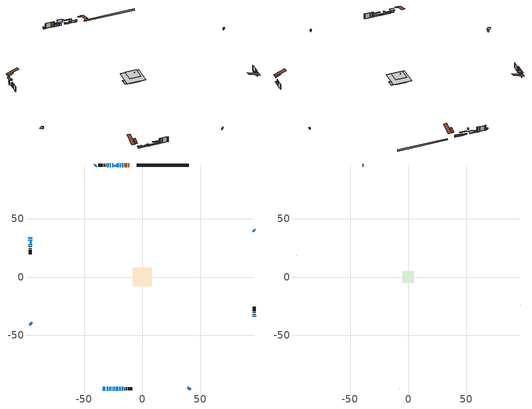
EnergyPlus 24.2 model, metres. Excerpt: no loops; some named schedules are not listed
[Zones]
conditioned space
 floor outside (Floor1 construction): -2.73,-2.73 -2.73,2.73 2.73,2.73 2.73,-2.73 z0.12
 floor adiabatic (Floor5 construction): -4.91,-4.91 -4.91,4.91 4.91,4.91 4.91,-4.91 z0.12
 floor adiabatic (AdiabaticFloorConstruction): -8.17,-8.17 -8.17,8.17 8.17,8.17 8.17,-8.17 z2.56
 floor foundation (Slab1 construction): -8.17,-2.96 -8.17,2.96 8.17,2.96 8.17,-2.96 z-1.07
 wall outside (AdiabaticWallConstruction 1): -11.27,96.32 -12.1,96.32 / -13.03,96.32 -15.45,96.32 z0.12:2.15
 wall outside (AdiabaticWallConstruction): -34.16,-96.32 -31.66,-96.32 z0.12:1.64; -30.74,-96.32 -29.21,-96.32 z0.12:0.96; -28.28,-96.32 -27.06,-96.32 / 39.9,-96.32 40.98,-95.25 / -96.32,34.16 -96.32,32.93 / -39.9,96.32 -40.33,95.89 / -16.37,96.32 -17.6,96.32 / -19.84,-96.32 -18.62,-96.32 / 96.32,39.9 95.89,40.33 / -17.69,-96.32 -16.47,-96.32 z0.12:1.34; -96.32,32.01 -96.32,31.09 z0.12:1.95; -26.14,-96.32 -25.68,-96.32 / -24.84,96.32 -25.96,96.32 / -26.89,96.32 -28.01,96.32 / -28.94,96.32 -30.06,96.32 z0.12:1.8; -18.52,96.32 -19.44,96.32 / -20.37,96.32 -21.89,96.32 / -24.75,-96.32 -23.53,-96.32 / -22.6,-96.32 -20.77,-96.32 / 96.32,-34.16 96.32,-33.24 z0.12:1.04; -96.32,-39.9 -95.68,-40.55 / -96.32,28.14 -96.32,27.23 z0.12:1.65
 wall outside (Wall1 construction): -30.98,96.32 -31.41,96.32 / -15.55,-96.32 -15.12,-96.32 / -96.32,26.3 -96.32,25.87 / 96.32,-32.31 96.32,-31.88 z0.12:5
 wall outside (Wall2 construction): -32.34,96.32 -33.1,96.32 / -14.19,-96.32 -13.43,-96.32 / -96.32,24.94 -96.32,24.18 / 96.32,-30.95 96.32,-30.19 z0.12:5
 wall outside (Wall3 construction): -34.03,96.32 -37.92,96.32 / -12.5,-96.32 -8.61,-96.32 / -96.32,23.25 -96.32,19.36 / 96.32,-29.26 96.32,-25.38 z0.12:5
 wall foundation (FoundationWall1 construction): 39.9,96.32 -4.6,96.32 z-1.07:0.12
 window (WindowConstruction): -34.15,-96.32 -31.66,-96.32 z0.12:1.64
 window (WindowConstruction 5): -30.74,-96.32 -29.21,-96.32 z0.12:0.96
 window (WindowConstruction 6): -28.28,-96.32 -27.06,-96.32 z0.12:1.34
 window (WindowConstruction 7): 39.9,-96.32 40.98,-95.25 z0.12:1.34
 window (WindowConstruction 8): -96.32,34.15 -96.32,32.94 z0.12:1.34
 window (WindowConstruction 9): -96.32,32.01 -96.32,31.09 z0.12:1.95
 window (WindowConstruction 10): -39.9,96.32 -40.33,95.89 z0.12:1.34
 window (WindowConstruction 11): -16.38,96.32 -17.59,96.32 z0.12:1.34
 window (WindowConstruction 18): -26.13,-96.32 -25.68,-96.32 z0.12:1.8
 window (WindowConstruction 12): -18.52,96.32 -19.44,96.32 z0.12:1.03
 window (WindowConstruction 13): -20.37,96.32 -21.89,96.32 z0.12:1.03
 window (WindowConstruction 14): -24.75,-96.32 -23.53,-96.32 z0.12:1.03
 window (WindowConstruction 15): -22.6,-96.32 -20.77,-96.32 z0.12:1.03
 window (WindowConstruction 16): 96.32,-34.15 96.32,-33.24 z0.12:1.03
 window (WindowConstruction 17): -19.84,-96.32 -18.62,-96.32 z0.12:1.34
 window (WindowConstruction 19): -24.84,96.32 -25.96,96.32 z0.12:1.8
 window (WindowConstruction 20): -26.89,96.32 -28.01,96.32 z0.12:1.8
 window (WindowConstruction 21): -28.94,96.32 -30.05,96.32 z0.12:1.8
 window (WindowConstruction 1): 96.32,39.9 95.89,40.33 z0.12:1.34
 window (WindowConstruction 2): -96.32,-39.9 -95.68,-40.55 z0.12:1.64
 window (WindowConstruction 3): -96.32,28.14 -96.32,27.23 z0.12:1.64
 window (WindowConstruction 4): -17.69,-96.32 -16.47,-96.32 z0.12:1.34
 door (Door): -11.28,96.32 -12.1,96.32 z0.12:2.15
 door (Door 1): -13.03,96.32 -15.45,96.32 z0.12:2.15
 ceiling adiabatic (AdiabaticFloorConstruction): 8.17,-8.17 8.17,8.17 -8.17,8.17 -8.17,-8.17 z2.56
 roof outside (AdiabaticRoofConstruction): -23.91,96.32,5 -23.91,95.35,5.49 -22.82,95.35,5.49 -22.82,96.32,5; -96.32,29.07,5 -95.35,29.07,5.49 -95.35,30.16,5.49 -96.32,30.16,5
 skylight (SkylightConstruction): -23.91,96.32,5 -23.91,95.35,5.49 -22.82,95.35,5.49 -22.82,96.32,5
 skylight (SkylightConstruction 1): -96.32,29.07,5 -95.35,29.07,5.49 -95.35,30.16,5.49 -96.32,30.16,5
attic - vented
 floor to conditioned space (Floor2 construction Reversed): -4.91,-4.91 -4.91,4.91 4.91,4.91 4.91,-4.91 z5
 floor to conditioned space (Floor3 construction Reversed): -1.58,-1.58 -1.58,1.58 1.58,1.58 1.58,-1.58 z5
 floor to conditioned space (Floor4 construction Reversed): -2.36,-2.36 -2.36,2.36 2.36,2.36 2.36,-2.36 z5
 wall outside (Wall4 construction): -38.85,96.32 -38.97,96.32 / -7.68,-96.32 -7.56,-96.32 / -96.32,18.44 -96.32,18.31 / 96.32,-24.45 96.32,-24.33 z0.12:5
 roof outside (Roof1 construction): -8.18,96.32,5 -8.18,86.27,8.35 -5.53,86.27,8.35 -5.53,96.32,5; -37.25,-96.32,5 -37.25,-86.27,8.35 -39.9,-86.27,8.35 -39.9,-96.32,5; -96.32,37.25,5 -86.27,37.25,8.35 -86.27,39.9,8.35 -96.32,39.9,5; 96.32,-37.25,5 86.27,-37.25,8.35 86.27,-39.9,8.35 96.32,-39.9,5
 roof outside (Roof3 construction): -10.35,96.32,5 -10.35,91.9,7.21 -9.11,91.9,7.21 -9.11,96.32,5; -35.08,-96.32,5 -35.08,-91.9,7.21 -36.32,-91.9,7.21 -36.32,-96.32,5; -96.32,35.08,5 -91.9,35.08,7.21 -91.9,36.32,7.21 -96.32,36.32,5; 96.32,-35.08,5 91.9,-35.08,7.21 91.9,-36.32,7.21 96.32,-36.32,5
shading: -31.06,-96.32 -34.76,-96.32 -34.76,-98.91 -31.06,-98.91 z2.25; -29.06,-96.32 -30.89,-96.32 -30.89,-98.05 -29.06,-98.05 z1.11; -26.96,-96.32 -28.38,-96.32 -28.38,-96.93 -26.96,-96.93 z1.44; 41.05,-95.17 39.83,-96.39 40.26,-96.83 41.48,-95.61 z1.44; -96.32,31.11 -96.32,35.98 -96.62,35.98 -96.62,31.11 z3.17; -96.32,26.82 -96.32,36.28 -96.62,36.28 -96.62,26.82 z6.22; -40.54,95.68 -39.69,96.53 -40.44,97.29 -41.3,96.44 z1.64; -17.89,96.32 -16.08,96.32 -16.08,97.08 -17.89,97.08 z1.64; -25.38,-96.32 -26.43,-96.32 -26.43,-98.02 -25.38,-98.02 z2.1; -22.26,96.32 -15.7,96.32 -15.7,96.93 -22.26,96.93 z3.85; -21.99,96.32 -20.27,96.32 -20.27,96.93 -21.99,96.93 z1.13; -23.43,-96.32 -24.85,-96.32 -24.85,-96.93 -23.43,-96.93 z1.13; -20.67,-96.32 -22.7,-96.32 -22.7,-96.93 -20.67,-96.93 z1.13; 96.32,-32.94 96.32,-34.45 96.93,-34.45 96.93,-32.94 z1.33; -16.79,-96.32 -21.67,-96.32 -21.67,-96.93 -16.79,-96.93 z3.17; -27.26,96.32 -23.54,96.32 -23.54,99.98 -27.26,99.98 z3.1; -28.62,96.32 -26.28,96.32 -26.28,98.07 -28.62,98.07 z2.41; -30.58,96.32 -28.41,96.32 -28.41,98.07 -30.58,98.07 z2.33; 95.68,40.54 96.53,39.69 97.29,40.44 96.44,41.3 z1.64; -95.25,-40.98 -96.75,-39.47 -99.12,-41.84 -97.61,-43.34 z2.25; -96.32,26.62 -96.32,28.75 -98.45,28.75 -98.45,26.62 z2.25; -16.18,-96.32 -17.99,-96.32 -17.99,-96.62 -16.18,-96.62 z1.64
[Building]
Building 1: Terrain=Suburbs
[Site:Location]
Comox AP_BC: Latitude {deg}=49.72; Longitude {deg}=-124.9; Time Zone {hr}=-8; Elevation {m}=26; Keep Site Location Information=Yes
[Site:GroundTemperature:Shallow]
7.68431, 6.60511, 6.51868, 7.03082, 9.08677, 11.1331, 12.9072, 14.0311, 14.1265, 13.2125, 11.4836, 9.50004
[Site:WaterMainsTemperature]
Calculation Method=Schedule; Temperature Schedule=mains temperature schedule
[Material] Roughness=Rough; Thermal Absorptance=0.9
Name | Thickness {m} | Conductivity {W/m-K} | Density {kg/m3} | Specific Heat {J/kg-K} | Solar Absorptance | Visible Absorptance
asphalt or fiberglass shingles | 0.00635 | 0.162714 | 1121.4 | 1465.45 | 0.4 | 0.4
asphalt or fiberglass shingles 1 | 0.00635 | 0.162714 | 1121.4 | 1465.45 | 0.7 | 0.7
ceiling loosefill ins | 0.0846667 | 0.0480833 | 16.02 | 1046.75 | 0.7 | 0.7
ceiling loosefill ins 1 | 0.169333 | 0.0480833 | 16.02 | 1046.75 | 0.7 | 0.7
ceiling stud and cavity | 0.1397 | 0.0974658 | 65.682 | 1177.47 | 0.7 | 0.7
ceiling stud and cavity 1 | 0.1397 | 0.0863299 | 65.682 | 1177.47 | 0.7 | 0.7
ceiling stud and cavity 2 | 0.1397 | 0.169886 | 65.682 | 1177.47 | 0.7 | 0.7
concrete 4.0 in. | 0.1016 | 1.803125 | 2242.8 | 837.4 | 0.7 | 0.7
concrete 8.0 in. | 0.2032 | 1.803125 | 2242.8 | 837.4 | 0.7 | 0.7
door material | 0.04445 | 0.053851 | 512.64 | 1214.23 | 0.7 | 0.7
exterior vertical ins | 0.00108814 | 0.029427 | 32.04 | 1214.23 | 0.7 | 0.7
floor covering | 0.0127 | 0.0433444 | 54.468 | 1339.84 | 0.6 | 0.6
floor rigid ins | 0.103632 | 0.029427 | 32.04 | 1214.23 | 0.7 | 0.7
floor rigid ins 1; roof rigid ins; wall rigid ins 1 | 0.512978 | 0.029427 | 32.04 | 1214.23 | 0.7 | 0.7
floor stud and cavity | 0.1397 | 0.134654 | 92.3553 | 1139.71 | 0.7 | 0.7
floor stud and cavity 1 | 0.1397 | 0.174408 | 92.3553 | 1139.71 | 0.7 | 0.7
floor stud and cavity 2 | 0.1397 | 1.75129 | 37.0049 | 1207.88 | 0.7 | 0.7
furniture material conditioned space 1 | 0.1524 | 0.115458 | 640.8 | 1214.23 | 0.6 | 0.6
gypsum board | 0.0127 | 0.160291 | 801 | 837.4 | 0.6 | 0.6
osb sheathing 0.5 in. | 0.0127 | 0.115458 | 512.64 | 1214.23 | 0.7 | 0.7
osb sheathing 0.75 in. | 0.01905 | 0.115458 | 512.64 | 1214.23 | 0.7 | 0.7
roof stud and cavity | 0.18415 | 1.78687 | 37.0049 | 1207.88 | 0.6 | 0.6
wall rigid ins | 0.051816 | 0.029427 | 32.04 | 1214.23 | 0.7 | 0.7
wall stud and cavity | 0.1397 | 0.114651 | 139.0536 | 1170.24 | 0.7 | 0.7
wall stud and cavity 1 | 0.1397 | 0.221619 | 139.0536 | 1170.24 | 0.7 | 0.7
wall stud and cavity 2 | 0.1397 | 0.179908 | 139.0536 | 1170.24 | 0.7 | 0.7
wall stud and cavity 3 | 0.0889 | 6.1454 | 50.32683 | 1063.81 | 0.6 | 0.6
wall stud and cavity 4 | 0.0889 | 0.380278 | 52.3479 | 1209.89 | 0.7 | 0.7
wall stud and cavity 5 | 0.0889 | 0.391764 | 83.0341 | 1211.67 | 0.7 | 0.7
wood siding | 0.0254 | 0.102417 | 544.68 | 1172.36 | 0.4 | 0.4
wood siding 1 | 0.00254 | 0.102417 | 544.68 | 1172.36 | 0.4 | 0.4
wood siding 2; wood siding 3 | 0.0254 | 0.102417 | 544.68 | 1172.36 | 0.7 | 0.7
[WindowMaterial:SimpleGlazingSystem]
Name | U-Factor {W/m2-K} | Solar Heat Gain Coefficient
SkylightMaterial | 3.52794 | 0.6537
SkylightMaterial 1 | 3.70182 | 0.6537
WindowMaterial | 3.372732 | 0.72
WindowMaterial 1 | 4.08135 | 0.67
WindowMaterial 10 | 4.11485 | 0.69
WindowMaterial 11 | 7.15314 | 0.75
WindowMaterial 12 | 7.25137 | 0.73
WindowMaterial 13 | 4.2585 | 0.65
WindowMaterial 14 | 3.594174 | 0.7
WindowMaterial 2 | 4.196042 | 0.68
WindowMaterial 3 | 3.667988 | 0.7
WindowMaterial 4 | 3.77644 | 0.69
WindowMaterial 5 | 3.58679 | 0.7
WindowMaterial 6 | 4.23692 | 0.65
WindowMaterial 7 | 4.95519 | 0.64
WindowMaterial 8 | 6.992457 | 0.77
WindowMaterial 9 | 4.644604 | 0.66
[Construction]
AdiabaticFloorConstruction: floor stud and cavity 2, floor rigid ins 1, osb sheathing 0.75 in., floor covering
AdiabaticRoofConstruction: asphalt or fiberglass shingles 1, roof rigid ins, osb sheathing 0.75 in., roof stud and cavity
AdiabaticWallConstruction: wood siding 2, wall rigid ins 1, wall stud and cavity 4, gypsum board
AdiabaticWallConstruction 1: wood siding 3, wall rigid ins 1, wall stud and cavity 4, gypsum board
Door; Door 1: door material
Floor1 construction: floor stud and cavity, floor rigid ins, osb sheathing 0.75 in., floor covering
Floor2 construction Reversed: gypsum board, ceiling stud and cavity, ceiling loosefill ins
Floor3 construction Reversed: gypsum board, ceiling stud and cavity 1, ceiling loosefill ins
Floor4 construction Reversed: gypsum board, ceiling stud and cavity 2, ceiling loosefill ins 1
Floor5 construction: floor stud and cavity 1, floor rigid ins, osb sheathing 0.75 in., floor covering
FoundationWall1 construction: concrete 8.0 in.
furniture construction conditioned space 1: furniture material conditioned space 1
PartitionWallConstruction: gypsum board, wall stud and cavity 5, gypsum board
Roof1 construction; Roof3 construction: asphalt or fiberglass shingles
SkylightConstruction: SkylightMaterial
SkylightConstruction 1: SkylightMaterial 1
Slab1 construction: concrete 4.0 in.
Wall1 construction: wood siding, osb sheathing 0.5 in., wall stud and cavity, gypsum board
Wall2 construction: wood siding, wall rigid ins, osb sheathing 0.5 in., wall stud and cavity 1, gypsum board
Wall3 construction: wood siding, wall rigid ins, osb sheathing 0.5 in., wall stud and cavity 2, gypsum board
Wall4 construction: wood siding 1, wall stud and cavity 3
WindowConstruction: WindowMaterial
WindowConstruction 1; WindowConstruction 10; WindowConstruction 6; WindowConstruction 8: WindowMaterial 1
WindowConstruction 11; WindowConstruction 4: WindowMaterial 3
WindowConstruction 12: WindowMaterial 7
WindowConstruction 13: WindowMaterial 8
WindowConstruction 14: WindowMaterial 9
WindowConstruction 15: WindowMaterial 10
WindowConstruction 16: WindowMaterial 11
WindowConstruction 17: WindowMaterial 12
WindowConstruction 18: WindowMaterial 13
WindowConstruction 19; WindowConstruction 20; WindowConstruction 21: WindowMaterial 14
WindowConstruction 2; WindowConstruction 3: WindowMaterial 2
WindowConstruction 5: WindowMaterial 4
WindowConstruction 7: WindowMaterial 5
WindowConstruction 9: WindowMaterial 6
[Zone] Multiplier=1; Part of Total Floor Area=Yes
Name | Volume {m3}
attic - vented | 96.4765
conditioned space | 866.7
[Space]
Name | Zone | Volume {m3}
attic - vented 1 | attic - vented | 96.4765
conditioned space 1 | conditioned space | 866.7
[ZoneInfiltration:EffectiveLeakageArea]
infil attic - vented 1: Zone or Space=attic - vented 1; Schedule=Always On Discrete; Effective Air Leakage Area {cm2}=5526.18; Stack Coefficient=0.000572245; Wind Coefficient=1.61626e-05
[ZoneMixing]
whole house fan mix: Zone or Space=attic - vented; Schedule=Always On Continuous; Design Flow Rate Calculation Method=Flow/Zone; Design Flow Rate {m3/s}=0; Source Zone or Space=conditioned space
[SurfaceProperty:ExposedFoundationPerimeter]
Slab1: Exposed Perimeter Calculation Method=TotalExposedPerimeter; Total Exposed Perimeter {m}=44.501
[InternalMass] Zone or ZoneList=conditioned space; Space or SpaceList=conditioned space 1
Name | Construction | Surface Area {m2}
furniture mass conditioned space 1 | furniture construction conditioned space 1 | 195.948
partition wall mass | PartitionWallConstruction | 393.25
[Lights]
interior lighting: Zone or ZoneList or Space or SpaceList=conditioned space 1; Schedule=interior lighting schedule; Design Level Calculation Method=LightingLevel; Lighting Level {W}=343.2; Return Air Fraction=0; Fraction Radiant=0.6; Fraction Visible=0.2; Fraction Replaceable=1
[People]
occupants: Zone or ZoneList or Space or SpaceList=conditioned space 1; Number of People Schedule=occupants schedule; Number of People Calculation Method=People; Number of People=3; Fraction Radiant=0.314171; Sensible Heat Fraction=0.56303; Activity Level Schedule=occupants activity schedule; Carbon Dioxide Generation Rate {m3/s-W}=0; Enable ASHRAE 55 Comfort Warnings=No; Mean Radiant Temperature Calculation Type=EnclosureAveraged
[ElectricEquipment] Zone or ZoneList or Space or SpaceList=conditioned space 1; Design Level Calculation Method=EquipmentLevel
Name | Schedule | Design Level {W} | Fraction Latent | Fraction Radiant | Fraction Lost
clothes dryer | clothes dryer schedule | 140.772 | 0.015 | 0.081 | 0.85
clothes washer | clothes washer schedule | 32.1985 | 0.03 | 0.162 | 0.7
cooking range | cooking range schedule | 215.147 | 0.08 | 0.432 | 0.2
dishwasher | dishwasher schedule | 66.8632 | 0.3 | 0.18 | 0.4
fridge | fridge schedule | 72.9452 | 0 | 0.6 | 0
mech vent house fan | mech vent house fan schedule | 19.9167 | 0 | 0 | 0.5
mech vent house fan cfis | mech vent house fan cfis schedule | 0 | 0 | 0 | 0
mech vent range fan 0 | mech vent range fan 0 schedule | 57 | 0 | 0 | 1
misc plug loads | misc plug loads schedule | 494.7 | 0.045 | 0.513 | 0.1
whole house fan | Always On Discrete | 0 | 0 | 0 | 1
[OtherEquipment] Zone or ZoneList or Space or SpaceList=conditioned space 1; Design Level Calculation Method=EquipmentLevel
Name | Fuel Type | Schedule | Design Level {W} | Fraction Latent | Fraction Radiant | Fraction Lost
clothes dryer 1 | Electricity | clothes dryer schedule | 0 | 0.015 | 0.081 | 0.85
cooking range 1 | Electricity | cooking range schedule | 0 | 0.08 | 0.432 | 0.2
general water use latent | None | general water use schedule | 62.594 | 1 | 0 | 0
general water use sensible | None | general water use schedule | -61.6891 | 0 | 0.6 | 0
mech vent house fan latent load | None | Always On Discrete | 0 | 1 | 0 | 0
mech vent house fan sensible load | None | Always On Discrete | 0 | 0 | 0 | 0
water heater energy adjustment1 | NaturalGas | Always On Discrete | 0.01 | 0 | 0 | 1
[ZoneInfiltration:DesignFlowRate] Zone or ZoneList or Space or SpaceList=conditioned space 1; Schedule=Always On Discrete; Design Flow Rate Calculation Method=Flow/Zone; Design Flow Rate {m3/s}=0
infil flow; natural vent flow; whole house fan flow
[Foundation:Kiva]
Foundation Kiva 1: Initial Indoor Air Temperature {C}=18; Wall Height Above Grade {m}=0.12; Wall Depth Below Slab {m}=0.2032; Custom Block Material Name 1=exterior vertical ins; Custom Block Depth 1 {m}=1.19; Custom Block X Position 1 {m}=0.2032; Custom Block Z Position 1 {m}=0
[Foundation:Kiva:Settings]
Soil Conductivity {W/m-K}=0.849921; Soil Density {kg/m3}=1842.3; Soil Specific Heat {J/kg-K}=418.7; Ground Solar Absorptivity=0.9; Ground Thermal Absorptivity=0.9; Ground Surface Roughness {m}=0.03; Far-Field Width {m}=40; Deep-Ground Boundary Condition=ZeroFlux; Deep-Ground Depth {m}=40; Minimum Cell Dimension {m}=0.2; Maximum Cell Growth Coefficient=3; Simulation Timestep=Timestep
[Exterior:Lights]
exterior lighting: Schedule=exterior lighting schedule; Design Level {W}=75.6
[Schedule:Constant]
Name | Hourly Value
Always On Continuous; mech vent house fan schedule; mech vent house fan cfis schedule; Always On Discrete | 1
occupants activity schedule | 117.228
fridge schedule | 0
[Schedule:Week:Daily]
interior lighting schedule Week Rule - Jan1-Jan27: interior lighting schedule day, interior lighting schedule day, interior lighting schedule day, interior lighting schedule day, interior lighting schedule day, interior lighting schedule day, interior lighting schedule day, interior lighting schedule default day, interior lighting schedule default day, interior lighting schedule default day, interior lighting schedule default day, interior lighting schedule default day
interior lighting schedule Week Rule - Jan28-Feb3: interior lighting schedule day, interior lighting schedule day, interior lighting schedule day, interior lighting schedule day, interior lighting schedule day 1, interior lighting schedule day 1, interior lighting schedule day 1, interior lighting schedule default day, interior lighting schedule default day, interior lighting schedule default day, interior lighting schedule default day, interior lighting schedule default day
interior lighting schedule Week Rule - Feb4-Feb24: interior lighting schedule day 1, interior lighting schedule day 1, interior lighting schedule day 1, interior lighting schedule day 1, interior lighting schedule day 1, interior lighting schedule day 1, interior lighting schedule day 1, interior lighting schedule default day, interior lighting schedule default day, interior lighting schedule default day, interior lighting schedule default day, interior lighting schedule default day
interior lighting schedule Week Rule - Feb25-Mar3: interior lighting schedule day 1, interior lighting schedule day 1, interior lighting schedule day 1, interior lighting schedule day 1, interior lighting schedule day 2, interior lighting schedule day 2, interior lighting schedule day 2, interior lighting schedule default day, interior lighting schedule default day, interior lighting schedule default day, interior lighting schedule default day, interior lighting schedule default day
interior lighting schedule Week Rule - Mar4-Mar31: interior lighting schedule day 2, interior lighting schedule day 2, interior lighting schedule day 2, interior lighting schedule day 2, interior lighting schedule day 2, interior lighting schedule day 2, interior lighting schedule day 2, interior lighting schedule default day, interior lighting schedule default day, interior lighting schedule default day, interior lighting schedule default day, interior lighting schedule default day
interior lighting schedule Week Rule - Apr1-Apr28: interior lighting schedule day 3, interior lighting schedule day 3, interior lighting schedule day 3, interior lighting schedule day 3, interior lighting schedule day 3, interior lighting schedule day 3, interior lighting schedule day 3, interior lighting schedule default day, interior lighting schedule default day, interior lighting schedule default day, interior lighting schedule default day, interior lighting schedule default day
interior lighting schedule Week Rule - Apr29-May5: interior lighting schedule day 3, interior lighting schedule day 3, interior lighting schedule day 4, interior lighting schedule day 4, interior lighting schedule day 4, interior lighting schedule day 4, interior lighting schedule day 4, interior lighting schedule default day, interior lighting schedule default day, interior lighting schedule default day, interior lighting schedule default day, interior lighting schedule default day
interior lighting schedule Week Rule - May6-May26: interior lighting schedule day 4, interior lighting schedule day 4, interior lighting schedule day 4, interior lighting schedule day 4, interior lighting schedule day 4, interior lighting schedule day 4, interior lighting schedule day 4, interior lighting schedule default day, interior lighting schedule default day, interior lighting schedule default day, interior lighting schedule default day, interior lighting schedule default day
interior lighting schedule Week Rule - May27-Jun2: interior lighting schedule day 4, interior lighting schedule day 4, interior lighting schedule day 4, interior lighting schedule day 4, interior lighting schedule day 4, interior lighting schedule day 5, interior lighting schedule day 5, interior lighting schedule default day, interior lighting schedule default day, interior lighting schedule default day, interior lighting schedule default day, interior lighting schedule default day
interior lighting schedule Week Rule - Jun3-Jun30: interior lighting schedule day 5, interior lighting schedule day 5, interior lighting schedule day 5, interior lighting schedule day 5, interior lighting schedule day 5, interior lighting schedule day 5, interior lighting schedule day 5, interior lighting schedule default day, interior lighting schedule default day, interior lighting schedule default day, interior lighting schedule default day, interior lighting schedule default day
interior lighting schedule Week Rule - Jul1-Jul28: interior lighting schedule day 6, interior lighting schedule day 6, interior lighting schedule day 6, interior lighting schedule day 6, interior lighting schedule day 6, interior lighting schedule day 6, interior lighting schedule day 6, interior lighting schedule default day, interior lighting schedule default day, interior lighting schedule default day, interior lighting schedule default day, interior lighting schedule default day
interior lighting schedule Week Rule - Jul29-Aug4: interior lighting schedule day 6, interior lighting schedule day 6, interior lighting schedule day 6, interior lighting schedule day 7, interior lighting schedule day 7, interior lighting schedule day 7, interior lighting schedule day 7, interior lighting schedule default day, interior lighting schedule default day, interior lighting schedule default day, interior lighting schedule default day, interior lighting schedule default day
interior lighting schedule Week Rule - Aug5-Aug25: interior lighting schedule day 7, interior lighting schedule day 7, interior lighting schedule day 7, interior lighting schedule day 7, interior lighting schedule day 7, interior lighting schedule day 7, interior lighting schedule day 7, interior lighting schedule default day, interior lighting schedule default day, interior lighting schedule default day, interior lighting schedule default day, interior lighting schedule default day
interior lighting schedule Week Rule - Aug26-Sep1: interior lighting schedule day 7, interior lighting schedule day 7, interior lighting schedule day 7, interior lighting schedule day 7, interior lighting schedule day 7, interior lighting schedule day 7, interior lighting schedule day 8, interior lighting schedule default day, interior lighting schedule default day, interior lighting schedule default day, interior lighting schedule default day, interior lighting schedule default day
interior lighting schedule Week Rule - Sep2-Sep29: interior lighting schedule day 8, interior lighting schedule day 8, interior lighting schedule day 8, interior lighting schedule day 8, interior lighting schedule day 8, interior lighting schedule day 8, interior lighting schedule day 8, interior lighting schedule default day, interior lighting schedule default day, interior lighting schedule default day, interior lighting schedule default day, interior lighting schedule default day
interior lighting schedule Week Rule - Sep30-Oct6: interior lighting schedule day 8, interior lighting schedule day 9, interior lighting schedule day 9, interior lighting schedule day 9, interior lighting schedule day 9, interior lighting schedule day 9, interior lighting schedule day 9, interior lighting schedule default day, interior lighting schedule default day, interior lighting schedule default day, interior lighting schedule default day, interior lighting schedule default day
interior lighting schedule Week Rule - Oct7-Oct27: interior lighting schedule day 9, interior lighting schedule day 9, interior lighting schedule day 9, interior lighting schedule day 9, interior lighting schedule day 9, interior lighting schedule day 9, interior lighting schedule day 9, interior lighting schedule default day, interior lighting schedule default day, interior lighting schedule default day, interior lighting schedule default day, interior lighting schedule default day
interior lighting schedule Week Rule - Oct28-Nov3: interior lighting schedule day 9, interior lighting schedule day 9, interior lighting schedule day 9, interior lighting schedule day 9, interior lighting schedule day 10, interior lighting schedule day 10, interior lighting schedule day 10, interior lighting schedule default day, interior lighting schedule default day, interior lighting schedule default day, interior lighting schedule default day, interior lighting schedule default day
interior lighting schedule Week Rule - Nov4-Nov24: interior lighting schedule day 10, interior lighting schedule day 10, interior lighting schedule day 10, interior lighting schedule day 10, interior lighting schedule day 10, interior lighting schedule day 10, interior lighting schedule day 10, interior lighting schedule default day, interior lighting schedule default day, interior lighting schedule default day, interior lighting schedule default day, interior lighting schedule default day
interior lighting schedule Week Rule - Nov25-Dec1: interior lighting schedule day 10, interior lighting schedule day 10, interior lighting schedule day 10, interior lighting schedule day 10, interior lighting schedule day 10, interior lighting schedule day 10, interior lighting schedule day 11, interior lighting schedule default day, interior lighting schedule default day, interior lighting schedule default day, interior lighting schedule default day, interior lighting schedule default day
interior lighting schedule Week Rule - Dec2-Dec31: interior lighting schedule day 11, interior lighting schedule day 11, interior lighting schedule day 11, interior lighting schedule day 11, interior lighting schedule day 11, interior lighting schedule day 11, interior lighting schedule day 11, interior lighting schedule default day, interior lighting schedule default day, interior lighting schedule default day, interior lighting schedule default day, interior lighting schedule default day
occupants schedule Week Rule - Jan1-Dec31: occupants schedule day, occupants schedule day, occupants schedule day, occupants schedule day, occupants schedule day, occupants schedule day, occupants schedule day, occupants schedule default day, occupants schedule default day, occupants schedule default day, occupants schedule default day, occupants schedule default day
clothes dryer schedule Week Rule - Jan1-Dec31: clothes dryer schedule day, clothes dryer schedule day, clothes dryer schedule day, clothes dryer schedule day, clothes dryer schedule day, clothes dryer schedule day, clothes dryer schedule day, clothes dryer schedule default day, clothes dryer schedule default day, clothes dryer schedule default day, clothes dryer schedule default day, clothes dryer schedule default day
clothes washer schedule Week Rule - Jan1-Dec31: clothes washer schedule day, clothes washer schedule day, clothes washer schedule day, clothes washer schedule day, clothes washer schedule day, clothes washer schedule day, clothes washer schedule day, clothes washer schedule default day, clothes washer schedule default day, clothes washer schedule default day, clothes washer schedule default day, clothes washer schedule default day
cooking range schedule Week Rule - Jan1-Dec31: cooking range schedule day, cooking range schedule day, cooking range schedule day, cooking range schedule day, cooking range schedule day, cooking range schedule day, cooking range schedule day, cooking range schedule default day, cooking range schedule default day, cooking range schedule default day, cooking range schedule default day, cooking range schedule default day
dishwasher schedule Week Rule - Jan1-Dec31: dishwasher schedule day, dishwasher schedule day, dishwasher schedule day, dishwasher schedule day, dishwasher schedule day, dishwasher schedule day, dishwasher schedule day, dishwasher schedule default day, dishwasher schedule default day, dishwasher schedule default day, dishwasher schedule default day, dishwasher schedule default day
mech vent range fan 0 schedule Week Rule - Jan1-Dec31: mech vent range fan 0 schedule day, mech vent range fan 0 schedule day, mech vent range fan 0 schedule day, mech vent range fan 0 schedule day, mech vent range fan 0 schedule day, mech vent range fan 0 schedule day, mech vent range fan 0 schedule day, mech vent range fan 0 schedule default day, mech vent range fan 0 schedule default day, mech vent range fan 0 schedule default day, mech vent range fan 0 schedule default day, mech vent range fan 0 schedule default day
misc plug loads schedule Week Rule - Jan1-Dec31: misc plug loads schedule day, misc plug loads schedule day, misc plug loads schedule day, misc plug loads schedule day, misc plug loads schedule day, misc plug loads schedule day, misc plug loads schedule day, misc plug loads schedule default day, misc plug loads schedule default day, misc plug loads schedule default day, misc plug loads schedule default day, misc plug loads schedule default day
general water use schedule Week Rule - Jan1-Dec31: general water use schedule day, general water use schedule day, general water use schedule day, general water use schedule day, general water use schedule day, general water use schedule day, general water use schedule day, general water use schedule default day, general water use schedule default day, general water use schedule default day, general water use schedule default day, general water use schedule default day
exterior lighting schedule Week Rule - Jan1-Jan27: exterior lighting schedule day, exterior lighting schedule day, exterior lighting schedule day, exterior lighting schedule day, exterior lighting schedule day, exterior lighting schedule day, exterior lighting schedule day, exterior lighting schedule default day, exterior lighting schedule default day, exterior lighting schedule default day, exterior lighting schedule default day, exterior lighting schedule default day
exterior lighting schedule Week Rule - Jan28-Feb3: exterior lighting schedule day, exterior lighting schedule day, exterior lighting schedule day, exterior lighting schedule day, exterior lighting schedule day 1, exterior lighting schedule day 1, exterior lighting schedule day 1, exterior lighting schedule default day, exterior lighting schedule default day, exterior lighting schedule default day, exterior lighting schedule default day, exterior lighting schedule default day
exterior lighting schedule Week Rule - Feb4-Feb24: exterior lighting schedule day 1, exterior lighting schedule day 1, exterior lighting schedule day 1, exterior lighting schedule day 1, exterior lighting schedule day 1, exterior lighting schedule day 1, exterior lighting schedule day 1, exterior lighting schedule default day, exterior lighting schedule default day, exterior lighting schedule default day, exterior lighting schedule default day, exterior lighting schedule default day
exterior lighting schedule Week Rule - Feb25-Mar3: exterior lighting schedule day 1, exterior lighting schedule day 1, exterior lighting schedule day 1, exterior lighting schedule day 1, exterior lighting schedule day 2, exterior lighting schedule day 2, exterior lighting schedule day 2, exterior lighting schedule default day, exterior lighting schedule default day, exterior lighting schedule default day, exterior lighting schedule default day, exterior lighting schedule default day
exterior lighting schedule Week Rule - Mar4-Mar31: exterior lighting schedule day 2, exterior lighting schedule day 2, exterior lighting schedule day 2, exterior lighting schedule day 2, exterior lighting schedule day 2, exterior lighting schedule day 2, exterior lighting schedule day 2, exterior lighting schedule default day, exterior lighting schedule default day, exterior lighting schedule default day, exterior lighting schedule default day, exterior lighting schedule default day
exterior lighting schedule Week Rule - Apr1-Apr28: exterior lighting schedule day 3, exterior lighting schedule day 3, exterior lighting schedule day 3, exterior lighting schedule day 3, exterior lighting schedule day 3, exterior lighting schedule day 3, exterior lighting schedule day 3, exterior lighting schedule default day, exterior lighting schedule default day, exterior lighting schedule default day, exterior lighting schedule default day, exterior lighting schedule default day
exterior lighting schedule Week Rule - Apr29-May5: exterior lighting schedule day 3, exterior lighting schedule day 3, exterior lighting schedule day 4, exterior lighting schedule day 4, exterior lighting schedule day 4, exterior lighting schedule day 4, exterior lighting schedule day 4, exterior lighting schedule default day, exterior lighting schedule default day, exterior lighting schedule default day, exterior lighting schedule default day, exterior lighting schedule default day
[Schedule:Year]
interior lighting schedule: interior lighting schedule Week Rule - Jan1-Jan27, 1, 1, 1, 27, interior lighting schedule Week Rule - Jan28-Feb3, 1, 28, 2, 3, interior lighting schedule Week Rule - Feb4-Feb24, 2, 4, 2, 24, interior lighting schedule Week Rule - Feb25-Mar3, 2, 25, 3, 3, interior lighting schedule Week Rule - Mar4-Mar31, 3, 4, 3, 31, interior lighting schedule Week Rule - Apr1-Apr28, 4, 1, 4, 28, interior lighting schedule Week Rule - Apr29-May5, 4, 29, 5, 5, interior lighting schedule Week Rule - May6-May26, 5, 6, 5, 26, interior lighting schedule Week Rule - May27-Jun2, 5, 27, 6, 2, interior lighting schedule Week Rule - Jun3-Jun30, 6, 3, 6, 30, interior lighting schedule Week Rule - Jul1-Jul28, 7, 1, 7, 28, interior lighting schedule Week Rule - Jul29-Aug4, 7, 29, 8, 4, interior lighting schedule Week Rule - Aug5-Aug25, 8, 5, 8, 25, interior lighting schedule Week Rule - Aug26-Sep1, 8, 26, 9, 1, interior lighting schedule Week Rule - Sep2-Sep29, 9, 2, 9, 29, interior lighting schedule Week Rule - Sep30-Oct6, 9, 30, 10, 6, interior lighting schedule Week Rule - Oct7-Oct27, 10, 7, 10, 27, interior lighting schedule Week Rule - Oct28-Nov3, 10, 28, 11, 3, interior lighting schedule Week Rule - Nov4-Nov24, 11, 4, 11, 24, interior lighting schedule Week Rule - Nov25-Dec1, 11, 25, 12, 1, interior lighting schedule Week Rule - Dec2-Dec31, 12, 2, 12, 31
occupants schedule: occupants schedule Week Rule - Jan1-Dec31, 1, 1, 12, 31
clothes dryer schedule: clothes dryer schedule Week Rule - Jan1-Dec31, 1, 1, 12, 31
clothes washer schedule: clothes washer schedule Week Rule - Jan1-Dec31, 1, 1, 12, 31
cooking range schedule: cooking range schedule Week Rule - Jan1-Dec31, 1, 1, 12, 31
dishwasher schedule: dishwasher schedule Week Rule - Jan1-Dec31, 1, 1, 12, 31
mech vent range fan 0 schedule: mech vent range fan 0 schedule Week Rule - Jan1-Dec31, 1, 1, 12, 31
misc plug loads schedule: misc plug loads schedule Week Rule - Jan1-Dec31, 1, 1, 12, 31
general water use schedule: general water use schedule Week Rule - Jan1-Dec31, 1, 1, 12, 31
exterior lighting schedule: exterior lighting schedule Week Rule - Jan1-Jan27, 1, 1, 1, 27, exterior lighting schedule Week Rule - Jan28-Feb3, 1, 28, 2, 3, exterior lighting schedule Week Rule - Feb4-Feb24, 2, 4, 2, 24, exterior lighting schedule Week Rule - Feb25-Mar3, 2, 25, 3, 3, exterior lighting schedule Week Rule - Mar4-Mar31, 3, 4, 3, 31, exterior lighting schedule Week Rule - Apr1-Apr28, 4, 1, 4, 28, exterior lighting schedule Week Rule - Apr29-May5, 4, 29, 5, 5, exterior lighting schedule Week Rule - May6-May26, 5, 6, 5, 26, exterior lighting schedule Week Rule - May27-Jun2, 5, 27, 6, 2, exterior lighting schedule Week Rule - Jun3-Jun30, 6, 3, 6, 30, exterior lighting schedule Week Rule - Jul1-Jul28, 7, 1, 7, 28, exterior lighting schedule Week Rule - Jul29-Aug4, 7, 29, 8, 4, exterior lighting schedule Week Rule - Aug5-Aug25, 8, 5, 8, 25, exterior lighting schedule Week Rule - Aug26-Sep1, 8, 26, 9, 1, exterior lighting schedule Week Rule - Sep2-Sep29, 9, 2, 9, 29, exterior lighting schedule Week Rule - Sep30-Oct6, 9, 30, 10, 6, exterior lighting schedule Week Rule - Oct7-Oct27, 10, 7, 10, 27, exterior lighting schedule Week Rule - Oct28-Nov3, 10, 28, 11, 3, exterior lighting schedule Week Rule - Nov4-Nov24, 11, 4, 11, 24, exterior lighting schedule Week Rule - Nov25-Dec1, 11, 25, 12, 1, exterior lighting schedule Week Rule - Dec2-Dec31, 12, 2, 12, 31
[Schedule:Compact]
mains temperature schedule: Through: 01/01, For: AllDays, Until: 24:00, 11.0622, Through: 01/02, For: AllDays, Until: 24:00, 11.025, Through: 01/03, For: AllDays, Until: 24:00, 10.9883, Through: 01/04, For: AllDays, Until: 24:00, 10.9522, Through: 01/05, For: AllDays, Until: 24:00, 10.9172, Through: 01/06, For: AllDays, Until: 24:00, 10.8828, Through: 01/07, For: AllDays, Until: 24:00, 10.8494, Through: 01/08, For: AllDays, Until: 24:00, 10.8167, Through: 01/09, For: AllDays, Until: 24:00, 10.7844, Through: 01/10, For: AllDays, Until: 24:00, 10.7533, Through: 01/11, For: AllDays, Until: 24:00, 10.7228, Through: 01/12, For: AllDays, Until: 24:00, 10.6933, Through: 01/13, For: AllDays, Until: 24:00, 10.6644, Through: 01/14, For: AllDays, Until: 24:00, 10.6367, Through: 01/15, For: AllDays, Until: 24:00, 10.6094, Through: 01/16, For: AllDays, Until: 24:00, 10.5833, Through: 01/17, For: AllDays, Until: 24:00, 10.5578, Through: 01/18, For: AllDays, Until: 24:00, 10.5333, Through: 01/19, For: AllDays, Until: 24:00, 10.51, Through: 01/20, For: AllDays, Until: 24:00, 10.4872, Through: 01/21, For: AllDays, Until: 24:00, 10.465, Through: 01/22, For: AllDays, Until: 24:00, 10.4439, Through: 01/23, For: AllDays, Until: 24:00, 10.4239, Through: 01/24, For: AllDays, Until: 24:00, 10.405, Through: 01/25, For: AllDays, Until: 24:00, 10.3867, Through: 01/26, For: AllDays, Until: 24:00, 10.3694, Through: 01/27, For: AllDays, Until: 24:00, 10.3528, Through: 01/28, For: AllDays, Until: 24:00, 10.3372, Through: 01/29, For: AllDays, Until: 24:00, 10.3228, Through: 01/30, For: AllDays, Until: 24:00, 10.3094, Through: 01/31, For: AllDays, Until: 24:00, 10.2967, Through: 02/01, For: AllDays, Until: 24:00, 10.285, Through: 02/02, For: AllDays, Until: 24:00, 10.2739, Through: 02/03, For: AllDays, Until: 24:00, 10.2644, Through: 02/04, For: AllDays, Until: 24:00, 10.2556, Through: 02/05, For: AllDays, Until: 24:00, 10.2472, Through: 02/06, For: AllDays, Until: 24:00, 10.2406, Through: 02/07, For: AllDays, Until: 24:00, 10.2344, Through: 02/08, For: AllDays, Until: 24:00, 10.2294, Through: 02/09, For: AllDays, Until: 24:00, 10.225, Through: 02/10, For: AllDays, Until: 24:00, 10.2222, Through: 02/11, For: AllDays, Until: 24:00, 10.22, Through: 02/12, For: AllDays, Until: 24:00, 10.2189, Through: 02/13, For: AllDays, Until: 24:00, 10.2183, Through: 02/14, For: AllDays, Until: 24:00, 10.2194, Through: 02/15, For: AllDays, Until: 24:00, 10.2211, Through: 02/16, For: AllDays, Until: 24:00, 10.2239, Through: 02/17, For: AllDays, Until: 24:00, 10.2272, Through: 02/18, For: AllDays, Until: 24:00, 10.2322, Through: 02/19, For: AllDays, Until: 24:00, 10.2378, Through: 02/20, For: AllDays, Until: 24:00, 10.2439, Through: 02/21, For: AllDays, Until: 24:00, 10.2517, Through: 02/22, For: AllDays, Until: 24:00, 10.26, Through: 02/23, For: AllDays, Until: 24:00, 10.2694, Through: 02/24, For: AllDays, Until: 24:00, 10.28, Through: 02/25, For: AllDays, Until: 24:00, 10.2911, Through: 02/26, For: AllDays, Until: 24:00, 10.3033, Through: 02/27, For: AllDays, Until: 24:00, 10.3167, Through: 02/28, For: AllDays, Until: 24:00, 10.3306, Through: 03/01, For: AllDays, Until: 24:00, 10.3456, Through: 03/02, For: AllDays, Until: 24:00, 10.3617, Through: 03/03, For: AllDays, Until: 24:00, 10.3783, Through: 03/04, For: AllDays, Until: 24:00, 10.3961, Through: 03/05, For: AllDays, Until: 24:00, 10.415, Through: 03/06, For: AllDays, Until: 24:00, 10.435, Through: 03/07, For: AllDays, Until: 24:00, 10.4556, Through: 03/08, For: AllDays, Until: 24:00, 10.4767, Through: 03/09, For: AllDays, Until: 24:00, 10.4989, Through: 03/10, For: AllDays, Until: 24:00, 10.5222, Through: 03/11, For: AllDays, Until: 24:00, 10.5467, Through: 03/12, For: AllDays, Until: 24:00, 10.5717, Through: 03/13, For: AllDays, Until: 24:00, 10.5972, Through: 03/14, For: AllDays, Until: 24:00, 10.6239, Through: 03/15, For: AllDays, Until: 24:00, 10.6517, Through: 03/16, For: AllDays, Until: 24:00, 10.68, Through: 03/17, For: AllDays, Until: 24:00, 10.7089, Through: 03/18, For: AllDays, Until: 24:00, 10.7389, Through: 03/19, For: AllDays, Until: 24:00, 10.77, Through: 03/20, For: AllDays, Until: 24:00, 10.8017, Through: 03/21, For: AllDays, Until: 24:00, 10.8339, Through: 03/22, For: AllDays, Until: 24:00, 10.8672, Through: 03/23, For: AllDays, Until: 24:00, 10.9011, Through: 03/24, For: AllDays, Until: 24:00, 10.9361, Through: 03/25, For: AllDays, Until: 24:00, 10.9717, Through: 03/26, For: AllDays, Until: 24:00, 11.0078, Through: 03/27, For: AllDays, Until: 24:00, 11.045, Through: 03/28, For: AllDays, Until: 24:00, 11.0822, Through: 03/29, For: AllDays, Until: 24:00, 11.1211, Through: 03/30, For: AllDays, Until: 24:00, 11.16, Through: 03/31, For: AllDays, Until: 24:00, 11.2, Through: 04/01, For: AllDays, Until: 24:00, 11.2406, Through: 04/02, For: AllDays, Until: 24:00, 11.2817, Through: 04/03, For: AllDays, Until: 24:00, 11.3233, Through: 04/04, For: AllDays, Until: 24:00, 11.3656, Through: 04/05, For: AllDays, Until: 24:00, 11.4089, Through: 04/06, For: AllDays, Until: 24:00, 11.4522, Through: 04/07, For: AllDays, Until: 24:00, 11.4967, Through: 04/08, For: AllDays, Until: 24:00, 11.5417, Through: 04/09, For: AllDays, Until: 24:00, 11.5872, Through: 04/10, For: AllDays, Until: 24:00, 11.6333, Through: 04/11, For: AllDays, Until: 24:00, 11.6794, Through: 04/12, For: AllDays, Until: 24:00, 11.7267, Through: 04/13, For: AllDays, Until: 24:00, 11.7744, Through: 04/14, For: AllDays, Until: 24:00, 11.8222, Through: 04/15, For: AllDays, Until: 24:00, 11.8711, Through: 04/16, For: AllDays, Until: 24:00, 11.92, Through: 04/17, For: AllDays, Until: 24:00, 11.97, Through: 04/18, For: AllDays, Until: 24:00, 12.02, Through: 04/19, For: AllDays, Until: 24:00, 12.07, Through: 04/20, For: AllDays, Until: 24:00, 12.1211, Through: 04/21, For: AllDays, Until: 24:00, 12.1722, Through: 04/22, For: AllDays, Until: 24:00, 12.2239, Through: 04/23, For: AllDays, Until: 24:00, 12.2761, Through: 04/24, For: AllDays, Until: 24:00, 12.3283, Through: 04/25, For: AllDays, Until: 24:00, 12.3811, Through: 04/26, For: AllDays, Until: 24:00, 12.4339, Through: 04/27, For: AllDays, Until: 24:00, 12.4872, Through: 04/28, For: AllDays, Until: 24:00, 12.5411, Through: 04/29, For: AllDays, Until: 24:00, 12.595, Through: 04/30, For: AllDays, Until: 24:00, 12.6489, Through: 05/01, For: AllDays, Until: 24:00, 12.7033, Through: 05/02, For: AllDays, Until: 24:00, 12.7583, Through: 05/03, For: AllDays, Until: 24:00, 12.8133, Through: 05/04, For: AllDays, Until: 24:00, 12.8683, Through: 05/05, For: AllDays, Until: 24:00, 12.9233, Through: 05/06, For: AllDays, Until: 24:00, 12.9789, Through: 05/07, For: AllDays, Until: 24:00, 13.0344, Through: 05/08, For: AllDays, Until: 24:00, 13.09, Through: 05/09, For: AllDays, Until: 24:00, 13.1461, Through: 05/10, For: AllDays, Until: 24:00, 13.2017, Through: 05/11, For: AllDays, Until: 24:00, 13.2578, Through: 05/12, For: AllDays, Until: 24:00, 13.3139, Through: 05/13, For: AllDays, Until: 24:00, 13.37, Through: 05/14, For: AllDays, Until: 24:00, 13.4261, Through: 05/15, For: AllDays, Until: 24:00, 13.4822, Through: 05/16, For: AllDays, Until: 24:00, 13.5389, Through: 05/17, For: AllDays, Until: 24:00, 13.595, Through: 05/18, For: AllDays, Until: 24:00, 13.6511, Through: 05/19, For: AllDays, Until: 24:00, 13.7072, Through: 05/20, For: AllDays, Until: 24:00, 13.7628, Through: 05/21, For: AllDays, Until: 24:00, 13.8189, Through: 05/22, For: AllDays, Until: 24:00, 13.875, Through: 05/23, For: AllDays, Until: 24:00, 13.9306, Through: 05/24, For: AllDays, Until: 24:00, 13.9861, Through: 05/25, For: AllDays, Until: 24:00, 14.0417, Through: 05/26, For: AllDays, Until: 24:00, 14.0967, Through: 05/27, For: AllDays, Until: 24:00, 14.1517, Through: 05/28, For: AllDays, Until: 24:00, 14.2067, Through: 05/29, For: AllDays, Until: 24:00, 14.2611, Through: 05/30, For: AllDays, Until: 24:00, 14.3156, Through: 05/31, For: AllDays, Until: 24:00, 14.37, Through: 06/01, For: AllDays, Until: 24:00, 14.4239, Through: 06/02, For: AllDays, Until: 24:00, 14.4778, Through: 06/03, For: AllDays, Until: 24:00, 14.5311, Through: 06/04, For: AllDays, Until: 24:00, 14.5839, Through: 06/05, For: AllDays, Until: 24:00, 14.6367, Through: 06/06, For: AllDays, Until: 24:00, 14.6889, Through: 06/07, For: AllDays, Until: 24:00, 14.7411, Through: 06/08, For: AllDays, Until: 24:00, 14.7928, Through: 06/09, For: AllDays, Until: 24:00, 14.8439, Through: 06/10, For: AllDays, Until: 24:00, 14.895, Through: 06/11, For: AllDays, Until: 24:00, 14.9456, Through: 06/12, For: AllDays, Until: 24:00, 14.9956, Through: 06/13, For: AllDays, Until: 24:00, 15.045, Through: 06/14, For: AllDays, Until: 24:00, 15.0939, Through: 06/15, For: AllDays, Until: 24:00, 15.1428, Through: 06/16, For: AllDays, Until: 24:00, 15.1906, Through: 06/17, For: AllDays, Until: 24:00, 15.2383, Through: 06/18, For: AllDays, Until: 24:00, 15.2856, Through: 06/19, For: AllDays, Until: 24:00, 15.3322, Through: 06/20, For: AllDays, Until: 24:00, 15.3778, Through: 06/21, For: AllDays, Until: 24:00, 15.4233, Through: 06/22, For: AllDays, Until: 24:00, 15.4683, Through: 06/23, For: AllDays, Until: 24:00, 15.5128, Through: 06/24, For: AllDays, Until: 24:00, 15.5561, Through: 06/25, For: AllDays, Until: 24:00, 15.5994, Through: 06/26, For: AllDays, Until: 24:00, 15.6417, Through: 06/27, For: AllDays, Until: 24:00, 15.6839, Through: 06/28, For: AllDays, Until: 24:00, 15.725, Through: 06/29, For: AllDays, Until: 24:00, 15.7656, Through: 06/30, For: AllDays, Until: 24:00, 15.805, Through: 07/01, For: AllDays, Until: 24:00, 15.8444, Through: 07/02, For: AllDays, Until: 24:00, 15.8828, Through: 07/03, For: AllDays, Until: 24:00, 15.9206, Through: 07/04, For: AllDays, Until: 24:00, 15.9572, Through: 07/05, For: AllDays, Until: 24:00, 15.9939, Through: 07/06, For: AllDays, Until: 24:00, 16.0294, Through: 07/07, For: AllDays, Until: 24:00, 16.0639, Through: 07/08, For: AllDays, Until: 24:00, 16.0983, Through: 07/09, For: AllDays, Until: 24:00, 16.1311, Through: 07/10, For: AllDays, Until: 24:00, 16.1639, Through: 07/11, For: AllDays, Until: 24:00, 16.1956, Through: 07/12, For: AllDays, Until: 24:00, 16.2261, Through: 07/13, For: AllDays, Until: 24:00, 16.2561, Through: 07/14, For: AllDays, Until: 24:00, 16.2856, Through: 07/15, For: AllDays, Until: 24:00, 16.3139, Through: 07/16, For: AllDays, Until: 24:00, 16.3417, Through: 07/17, For: AllDays, Until: 24:00, 16.3683, Through: 07/18, For: AllDays, Until: 24:00, 16.3939, Through: 07/19, For: AllDays, Until: 24:00, 16.4189, Through: 07/20, For: AllDays, Until: 24:00, 16.4433, Through: 07/21, For: AllDays, Until: 24:00, 16.4661, Through: 07/22, For: AllDays, Until: 24:00, 16.4889, Through: 07/23, For: AllDays, Until: 24:00, 16.51, Through: 07/24, For: AllDays, Until: 24:00, 16.5306, Through: 07/25, For: AllDays, Until: 24:00, 16.5506, Through: 07/26, For: AllDays, Until: 24:00, 16.5694, Through: 07/27, For: AllDays, Until: 24:00, 16.5872, Through: 07/28, For: AllDays, Until: 24:00, 16.6039, Through: 07/29, For: AllDays, Until: 24:00, 16.62, Through: 07/30, For: AllDays, Until: 24:00, 16.635, Through: 07/31, For: AllDays, Until: 24:00, 16.6494, Through: 08/01, For: AllDays, Until: 24:00, 16.6622, Through: 08/02, For: AllDays, Until: 24:00, 16.6744, Through: 08/03, For: AllDays, Until: 24:00, 16.6861, Through: 08/04, For: AllDays, Until: 24:00, 16.6961, Through: 08/05, For: AllDays, Until: 24:00, 16.7056, Through: 08/06, For: AllDays, Until: 24:00, 16.7144, Through: 08/07, For: AllDays, Until: 24:00, 16.7217, Through: 08/08, For: AllDays, Until: 24:00, 16.7283, Through: 08/09, For: AllDays, Until: 24:00, 16.7339, Through: 08/10, For: AllDays, Until: 24:00, 16.7383, Through: 08/11, For: AllDays, Until: 24:00, 16.7422, Through: 08/12, For: AllDays, Until: 24:00, 16.745, Through: 08/13, For: AllDays, Until: 24:00, 16.7467, Through: 08/14, For: AllDays, Until: 24:00, 16.7472, Through: 08/15, For: AllDays, Until: 24:00, 16.7472, Through: 08/16, For: AllDays, Until: 24:00, 16.7461, Through: 08/17, For: AllDays, Until: 24:00, 16.7439, Through: 08/18, For: AllDays, Until: 24:00, 16.7406, Through: 08/19, For: AllDays, Until: 24:00, 16.7367, Through: 08/20, For: AllDays, Until: 24:00, 16.7317, Through: 08/21, For: AllDays, Until: 24:00, 16.7256, Through: 08/22, For: AllDays, Until: 24:00, 16.7189, Through: 08/23, For: AllDays, Until: 24:00, 16.7106, Through: 08/24, For: AllDays, Until: 24:00, 16.7017, Through: 08/25, For: AllDays, Until: 24:00, 16.6922, Through: 08/26, For: AllDays, Until: 24:00, 16.6811, Through: 08/27, For: AllDays, Until: 24:00, 16.6694, Through: 08/28, For: AllDays, Until: 24:00, 16.6567, Through: 08/29, For: AllDays, Until: 24:00, 16.6433, Through: 08/30, For: AllDays, Until: 24:00, 16.6289, Through: 08/31, For: AllDays, Until: 24:00, 16.6133, Through: 09/01, For: AllDays, Until: 24:00, 16.5967, Through: 09/02, For: AllDays, Until: 24:00, 16.5794, Through: 09/03, For: AllDays, Until: 24:00, 16.5611, Through: 09/04, For: AllDays, Until: 24:00, 16.5422, Through: 09/05, For: AllDays, Until: 24:00, 16.5222, Through: 09/06, For: AllDays, Until: 24:00, 16.5011, Through: 09/07, For: AllDays, Until: 24:00, 16.4794, Through: 09/08, For: AllDays, Until: 24:00, 16.4567, Through: 09/09, For: AllDays, Until: 24:00, 16.4328, Through: 09/10, For: AllDays, Until: 24:00, 16.4083, Through: 09/11, For: AllDays, Until: 24:00, 16.3833, Through: 09/12, For: AllDays, Until: 24:00, 16.3567, Through: 09/13, For: AllDays, Until: 24:00, 16.33, Through: 09/14, For: AllDays, Until: 24:00, 16.3017, Through: 09/15, For: AllDays, Until: 24:00, 16.2733, Through: 09/16, For: AllDays, Until: 24:00, 16.2433, Through: 09/17, For: AllDays, Until: 24:00, 16.2133, Through: 09/18, For: AllDays, Until: 24:00, 16.1822, Through: 09/19, For: AllDays, Until: 24:00, 16.15, Through: 09/20, For: AllDays, Until: 24:00, 16.1172, Through: 09/21, For: AllDays, Until: 24:00, 16.0839, Through: 09/22, For: AllDays, Until: 24:00, 16.0494, Through: 09/23, For: AllDays, Until: 24:00, 16.0144, Through: 09/24, For: AllDays, Until: 24:00, 15.9783, Through: 09/25, For: AllDays, Until: 24:00, 15.9417, Through: 09/26, For: AllDays, Until: 24:00, 15.9044, Through: 09/27, For: AllDays, Until: 24:00, 15.8667, Through: 09/28, For: AllDays, Until: 24:00, 15.8278, Through: 09/29, For: AllDays, Until: 24:00, 15.7883, Through: 09/30, For: AllDays, Until: 24:00, 15.7483, Through: 10/01, For: AllDays, Until: 24:00, 15.7072, Through: 10/02, For: AllDays, Until: 24:00, 15.6661, Through: 10/03, For: AllDays, Until: 24:00, 15.6239, Through: 10/04, For: AllDays, Until: 24:00, 15.5811, Through: 10/05, For: AllDays, Until: 24:00, 15.5378, Through: 10/06, For: AllDays, Until: 24:00, 15.4939, Through: 10/07, For: AllDays, Until: 24:00, 15.4494, Through: 10/08, For: AllDays, Until: 24:00, 15.4039, Through: 10/09, For: AllDays, Until: 24:00, 15.3583, Through: 10/10, For: AllDays, Until: 24:00, 15.3122, Through: 10/11, For: AllDays, Until: 24:00, 15.2656, Through: 10/12, For: AllDays, Until: 24:00, 15.2183, Through: 10/13, For: AllDays, Until: 24:00, 15.17, Through: 10/14, For: AllDays, Until: 24:00, 15.1217, Through: 10/15, For: AllDays, Until: 24:00, 15.0733, Through: 10/16, For: AllDays, Until: 24:00, 15.0239, Through: 10/17, For: AllDays, Until: 24:00, 14.9739, Through: 10/18, For: AllDays, Until: 24:00, 14.9239, Through: 10/19, For: AllDays, Until: 24:00, 14.8733, Through: 10/20, For: AllDays, Until: 24:00, 14.8222, Through: 10/21, For: AllDays, Until: 24:00, 14.7706, Through: 10/22, For: AllDays, Until: 24:00, 14.7189, Through: 10/23, For: AllDays, Until: 24:00, 14.6667, Through: 10/24, For: AllDays, Until: 24:00, 14.6144, Through: 10/25, For: AllDays, Until: 24:00, 14.5611, Through: 10/26, For: AllDays, Until: 24:00, 14.5083, Through: 10/27, For: AllDays, Until: 24:00, 14.4544, Through: 10/28, For: AllDays, Until: 24:00, 14.4011, Through: 10/29, For: AllDays, Until: 24:00, 14.3467, Through: 10/30, For: AllDays, Until: 24:00, 14.2928, Through: 10/31, For: AllDays, Until: 24:00, 14.2378, Through: 11/01, For: AllDays, Until: 24:00, 14.1833, Through: 11/02, For: AllDays, Until: 24:00, 14.1283, Through: 11/03, For: AllDays, Until: 24:00, 14.0733, Through: 11/04, For: AllDays, Until: 24:00, 14.0178, Through: 11/05, For: AllDays, Until: 24:00, 13.9622, Through: 11/06, For: AllDays, Until: 24:00, 13.9067, Through: 11/07, For: AllDays, Until: 24:00, 13.8511, Through: 11/08, For: AllDays, Until: 24:00, 13.795, Through: 11/09, For: AllDays, Until: 24:00, 13.7389, Through: 11/10, For: AllDays, Until: 24:00, 13.6828, Through: 11/11, For: AllDays, Until: 24:00, 13.6272, Through: 11/12, For: AllDays, Until: 24:00, 13.5706, Through: 11/13, For: AllDays, Until: 24:00, 13.5144, Through: 11/14, For: AllDays, Until: 24:00, 13.4583, Through: 11/15, For: AllDays, Until: 24:00, 13.4022, Through: 11/16, For: AllDays, Until: 24:00, 13.3461, Through: 11/17, For: AllDays, Until: 24:00, 13.29, Through: 11/18, For: AllDays, Until: 24:00, 13.2339, Through: 11/19, For: AllDays, Until: 24:00, 13.1778, Through: 11/20, For: AllDays, Until: 24:00, 13.1222, Through: 11/21, For: AllDays, Until: 24:00, 13.0661, Through: 11/22, For: AllDays, Until: 24:00, 13.0106, Through: 11/23, For: AllDays, Until: 24:00, 12.955, Through: 11/24, For: AllDays, Until: 24:00, 12.9, Through: 11/25, For: AllDays, Until: 24:00, 12.8444, Through: 11/26, For: AllDays, Until: 24:00, 12.7894, Through: 11/27, For: AllDays, Until: 24:00, 12.735, Through: 11/28, For: AllDays, Until: 24:00, 12.6806, Through: 11/29, For: AllDays, Until: 24:00, 12.6261, Through: 11/30, For: AllDays, Until: 24:00, 12.5717, Through: 12/01, For: AllDays, Until: 24:00, 12.5183, Through: 12/02, For: AllDays, Until: 24:00, 12.4644, Through: 12/03, For: AllDays, Until: 24:00, 12.4111, Through: 12/04, For: AllDays, Until: 24:00, 12.3583, Through: 12/05, For: AllDays, Until: 24:00, 12.3061, Through: 12/06, For: AllDays, Until: 24:00, 12.2539, Through: 12/07, For: AllDays, Until: 24:00, 12.2017, Through: 12/08, For: AllDays, Until: 24:00, 12.1506, Through: 12/09, For: AllDays, Until: 24:00, 12.0994, Through: 12/10, For: AllDays, Until: 24:00, 12.0483, Through: 12/11, For: AllDays, Until: 24:00, 11.9983, Through: 12/12, For: AllDays, Until: 24:00, 11.9483, Through: 12/13, For: AllDays, Until: 24:00, 11.8989, Through: 12/14, For: AllDays, Until: 24:00, 11.85, Through: 12/15, For: AllDays, Until: 24:00, 11.8017, Through: 12/16, For: AllDays, Until: 24:00, 11.7539, Through: 12/17, For: AllDays, Until: 24:00, 11.7067, Through: 12/18, For: AllDays, Until: 24:00, 11.6594, Through: 12/19, For: AllDays, Until: 24:00, 11.6133, Through: 12/20, For: AllDays, Until: 24:00, 11.5678, Through: 12/21, For: AllDays, Until: 24:00, 11.5222, Through: 12/22, For: AllDays, Until: 24:00, 11.4778, Through: 12/23, For: AllDays, Until: 24:00, 11.4339, Through: 12/24, For: AllDays, Until: 24:00, 11.3906, Through: 12/25, For: AllDays, Until: 24:00, 11.3478, Through: 12/26, For: AllDays, Until: 24:00, 11.3056, Through: 12/27, For: AllDays, Until: 24:00, 11.2639, Through: 12/28, For: AllDays, Until: 24:00, 11.2228, Through: 12/29, For: AllDays, Until: 24:00, 11.1828, Through: 12/30, For: AllDays, Until: 24:00, 11.1433, Through: 12/31, For: AllDays, Until: 24:00, 11.1044
